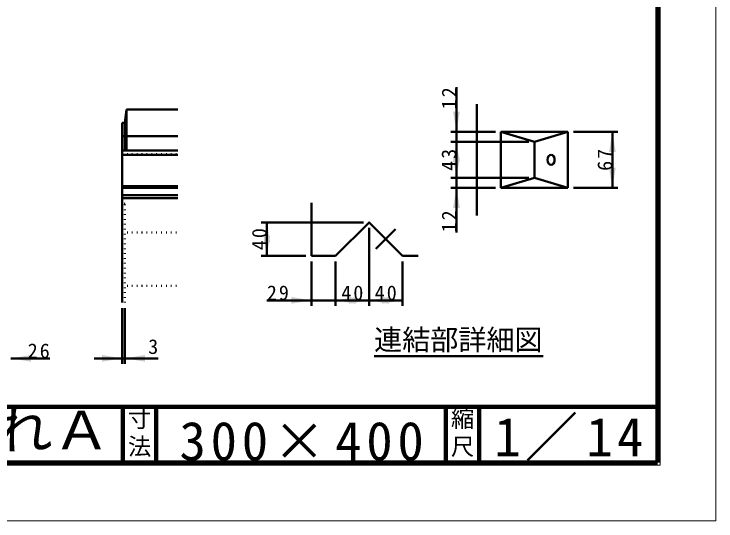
# Model space of a CAD drawing. Units: millimetres, scale not verified, with parts at other scales. Extents: x -2102 to 2102, y -1485 to 1485.
# Drawn here: x 842 to 2102, y -1485 to -575 of the extents above; entities that cross this region are included whole.
import ezdxf
from ezdxf.enums import TextEntityAlignment as Align

# ---------------------------------------------------------------- set-up
doc = ezdxf.new("R2010")
doc.units = ezdxf.units.MM
doc.header["$LTSCALE"] = 5
doc.linetypes.add('DOTTED', pattern=[1.75, 0.25, -1.5])
doc.linetypes.add('LONG_DASHED_DOTTED', pattern=[15.25, 12, -1.5, 0.25, -1.5])
doc.layers.add('0-0_V-nasSTD', color=7, linetype='Continuous', lineweight=35)
doc.layers.add('0-1_0', color=7, linetype='Continuous', lineweight=50)
doc.styles.add('ＭＳ ゴシック', font='')
doc.styles.get('ＭＳ ゴシック').set_extended_font_data('MS Gothic')

msp = doc.modelspace()

# ---------------------------------------------------------------- linework, layer by layer
at = {"layer": '0-0_V-nasSTD', "lineweight": 100}
for p, q in [((1037.5, -1280), (1037.5, -1380)), ((1097.5, -1280), (1097.5, -1380)), ((1617.5, -1280), (1617.5, -1380)), ((1677.5, -1280), (1677.5, -1380)), ((-1997.5, -1380), (1997.5, -1380))]:
    msp.add_line(p, q, dxfattribs=at)
at = {"layer": '0-0_V-nasSTD', "lineweight": 18}
for points in [[(-2102.5, -1485), (-2102.5, 1485), (2102.5, 1485), (2102.5, -1485)], [(-2002.5, -1385), (-2002.5, 1385), (2002.5, 1385), (2002.5, -1385)]]:
    msp.add_lwpolyline(points, close=True, dxfattribs=at)
at = {"layer": '0-0_V-nasSTD', "lineweight": 100}
msp.add_lwpolyline([(1997.5, -1380), (1997.5, 1380), (-1997.5, 1380)], dxfattribs=at)
at = {"layer": '0-0_V-nasSTD'}
for points in [[(1630.444, -750.498), (1636.444, -786.498), (1642.444, -750.498)], [(1910.444, -822.498), (1916.444, -786.498), (1922.444, -822.498)], [(1630.444, -840.498), (1636.444, -804.498), (1642.444, -840.498)], [(1630.444, -832.998), (1636.444, -868.998), (1642.444, -832.998)], [(1910.444, -850.998), (1916.444, -886.998), (1922.444, -850.998)], [(1630.444, -922.998), (1636.444, -886.998), (1642.444, -922.998)], [(1290.025, -985.071), (1296.025, -949.071), (1302.025, -985.071)], [(1290.025, -973.071), (1296.025, -1009.071), (1302.025, -973.071)], [(1340.025, -1095.071), (1340.025, -1083.071), (1376.025, -1089.071)], [(1419.525, -1089.071), (1455.525, -1095.071), (1455.525, -1083.071)], [(1443.525, -1095.071), (1443.525, -1083.071), (1479.525, -1089.071)], [(1479.525, -1089.071), (1515.525, -1095.071), (1515.525, -1083.071)], [(1503.525, -1095.071), (1503.525, -1083.071), (1539.525, -1089.071)], [(836.134, -1193.176), (872.134, -1199.176), (872.134, -1187.176)], [(1000.134, -1199.176), (1000.134, -1187.176), (1036.134, -1193.176)], [(1040.934, -1193.176), (1076.934, -1199.176), (1076.934, -1187.176)]]:
    msp.add_solid(points, dxfattribs=at)
at = {"layer": '0-1_0'}
for p, q in [((1636.444, -706.498), (1636.444, -786.498)), ((1672.944, -736.748), (1672.944, -936.748)), ((1044.134, -746.376), (1040.934, -770.376)), ((1044.134, -746.376), (1044.134, -819.976)), ((1044.134, -746.376), (1136.134, -746.376)), ((1036.134, -1093.176), (1036.134, -770.376)), ((1706.444, -786.498), (1626.444, -786.498)), ((1636.444, -804.498), (1636.444, -786.498)), ((1716.444, -786.498), (1716.444, -886.998)), ((1716.444, -786.498), (1836.444, -786.498)), ((1836.444, -786.498), (1836.444, -886.998)), ((1846.444, -786.498), (1926.444, -786.498)), ((1916.444, -886.998), (1916.444, -786.498)), ((1036.134, -794.376), (1136.134, -794.376)), ((1766.444, -804.498), (1626.444, -804.498)), ((1636.444, -868.998), (1636.444, -804.498)), ((1776.444, -804.498), (1776.444, -868.998)), ((1036.134, -819.976), (1136.134, -819.976)), ((1036.134, -827.976), (1136.134, -827.976)), ((1766.444, -868.998), (1626.444, -868.998)), ((1636.444, -886.998), (1636.444, -868.998)), ((1036.134, -883.952), (1136.134, -883.952)), ((1036.134, -887.176), (1136.134, -887.176)), ((1706.444, -886.998), (1626.444, -886.998)), ((1636.444, -966.998), (1636.444, -886.998)), ((1716.444, -886.998), (1836.444, -886.998)), ((1846.444, -886.998), (1926.444, -886.998)), ((1036.134, -899.976), (1136.134, -899.976)), ((1036.134, -905.349), (1136.134, -905.349)), ((1376.025, -914.071), (1376.025, -1009.071)), ((1469.525, -949.071), (1286.025, -949.071)), ((1296.025, -1009.071), (1296.025, -949.071)), ((1479.525, -959.071), (1479.525, -1099.071)), ((1366.025, -1009.071), (1286.025, -1009.071)), ((1376.025, -1009.071), (1419.525, -1009.071)), ((1376.025, -1019.071), (1376.025, -1099.071)), ((1419.525, -1019.071), (1419.525, -1099.071)), ((1539.525, -1009.071), (1567.525, -1009.071)), ((1539.525, -1019.071), (1539.525, -1099.071)), ((1296.025, -1089.071), (1376.025, -1089.071)), ((1376.025, -1089.071), (1419.525, -1089.071)), ((1036.134, -1103.176), (1036.134, -1203.176)), ((1040.934, -1103.176), (1040.934, -1203.176)), ((906.134, -1193.176), (836.134, -1193.176)), ((986.134, -1193.176), (1036.134, -1193.176)), ((1036.134, -1193.176), (1040.934, -1193.176)), ((1100.934, -1193.176), (1040.934, -1193.176)), ((1488.687, -1189.314), (1792.095, -1189.314))]:
    msp.add_line(p, q, dxfattribs=at)
at = {"layer": '0-1_0', "linetype": 'DOTTED'}
for p, q in [((1036.134, -826.376), (1136.134, -826.376)), ((1040.934, -915.976), (1036.134, -912.776)), ((1040.934, -1093.176), (1040.934, -915.976)), ((1036.134, -951.176), (1040.934, -947.976)), ((1036.134, -967.176), (1136.134, -967.176)), ((1036.134, -1063.176), (1136.134, -1063.176))]:
    msp.add_line(p, q, dxfattribs=at)
at = {"layer": '0-1_0', "linetype": 'LONG_DASHED_DOTTED'}
msp.add_line((1491.847, -996.748), (1527.203, -961.393), dxfattribs=at)
at = {"layer": '0-1_0', "lineweight": 100}
msp.add_line((-1997.5, -1280), (1997.5, -1280), dxfattribs=at)
at = {"layer": '0-1_0'}
for points in [[(1036.134, -770.376), (1040.934, -770.376), (1040.934, -819.976)], [(1716.444, -786.498), (1776.444, -804.498), (1836.444, -786.498)], [(1716.444, -886.998), (1776.444, -868.998), (1836.444, -886.998)], [(1419.525, -1009.071), (1479.525, -949.071), (1539.525, -1009.071)], [(1419.525, -1089.071), (1479.525, -1089.071), (1539.525, -1089.071)]]:
    msp.add_lwpolyline(points, dxfattribs=at)
msp.add_ellipse((1806.444, -836.748), major_axis=(0, 9), ratio=0.707107, dxfattribs=at)

# ---------------------------------------------------------------- texts
at = {"layer": '0-0_V-nasSTD', "style": 'ＭＳ ゴシック'}
for s, height, p in [('連結部詳細図', 36.95, (1488.687, -1189.314)), ('3', 26.39, (1082.934, -1193.176)), ('寸', 30.79, (1046.482, -1326.001)), ('縮', 30.79, (1626.482, -1326.001)), ('法', 30.79, (1046.476, -1375.99)), ('尺', 30.79, (1626.476, -1375.99))]:
    msp.add_text(s, height=height, dxfattribs=at).set_placement(p, align=Align.BOTTOM_LEFT)
at = {"layer": '0-0_V-nasSTD', "style": 'ＭＳ ゴシック', "width": 1.1}
msp.add_text('ユニロードⅡ Ｌ乗入れＡ', height=69.65, dxfattribs=at).set_placement((-186.018, -1377.53), align=Align.BOTTOM_LEFT)
at = {"layer": '0-0_V-nasSTD', "char_height": 26.39, "attachment_point": 7, "rotation": 90, "style": 'ＭＳ ゴシック'}
for s, insert in [('\\T1.2;12', (1636.444, -746.098)), ('\\T1.2;43', (1636.444, -856.548)), ('\\T1.2;67', (1916.444, -856.548)), ('\\T1.2;12', (1636.444, -966.998)), ('\\T1.2;40', (1296.025, -998.871))]:
    msp.add_mtext(s, dxfattribs=dict(at, insert=insert))
at = {"layer": '0-0_V-nasSTD', "attachment_point": 7, "style": 'ＭＳ ゴシック'}
for s, insert, char_height in [('\\T1.2;29', (1296.025, -1089.071), 26.39), ('\\T1.2;40', (1429.725, -1089.071), 26.39), ('\\T1.2;40', (1489.725, -1089.071), 26.39), ('\\T1.2;26', (866.534, -1193.176), 26.39), ('\\T1.16;1／14', (1704.533, -1377.418), 69.65), ('\\T1.18;300×400', (1139.081, -1377.492), 69.65)]:
    msp.add_mtext(s, dxfattribs=dict(at, insert=insert, char_height=char_height))

doc.saveas('drawing.dxf')
